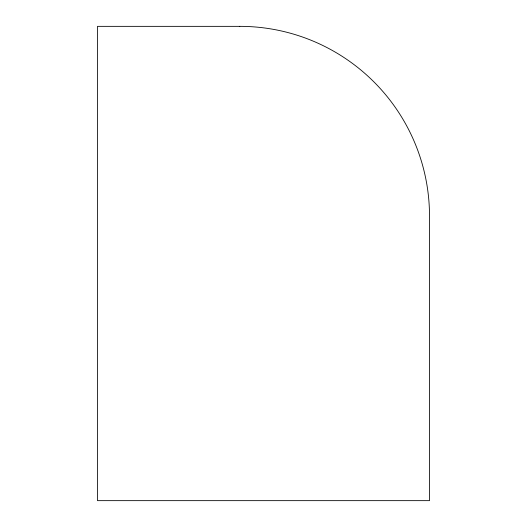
<?xml version="1.0" encoding="UTF-8"?>
<svg xmlns="http://www.w3.org/2000/svg" width="527" height="527" viewBox="0 0 527 527"><rect width="100%" height="100%" fill="white"/><g stroke="black" fill="none" stroke-linecap="round" stroke-linejoin="round"><path stroke-width="0.79" d="M239.785 26.35L97.495 26.35L97.495 500.65L429.505 500.65L429.505 216.07A189.72 189.72 0 0 0 239.785 26.35"/></g></svg>
